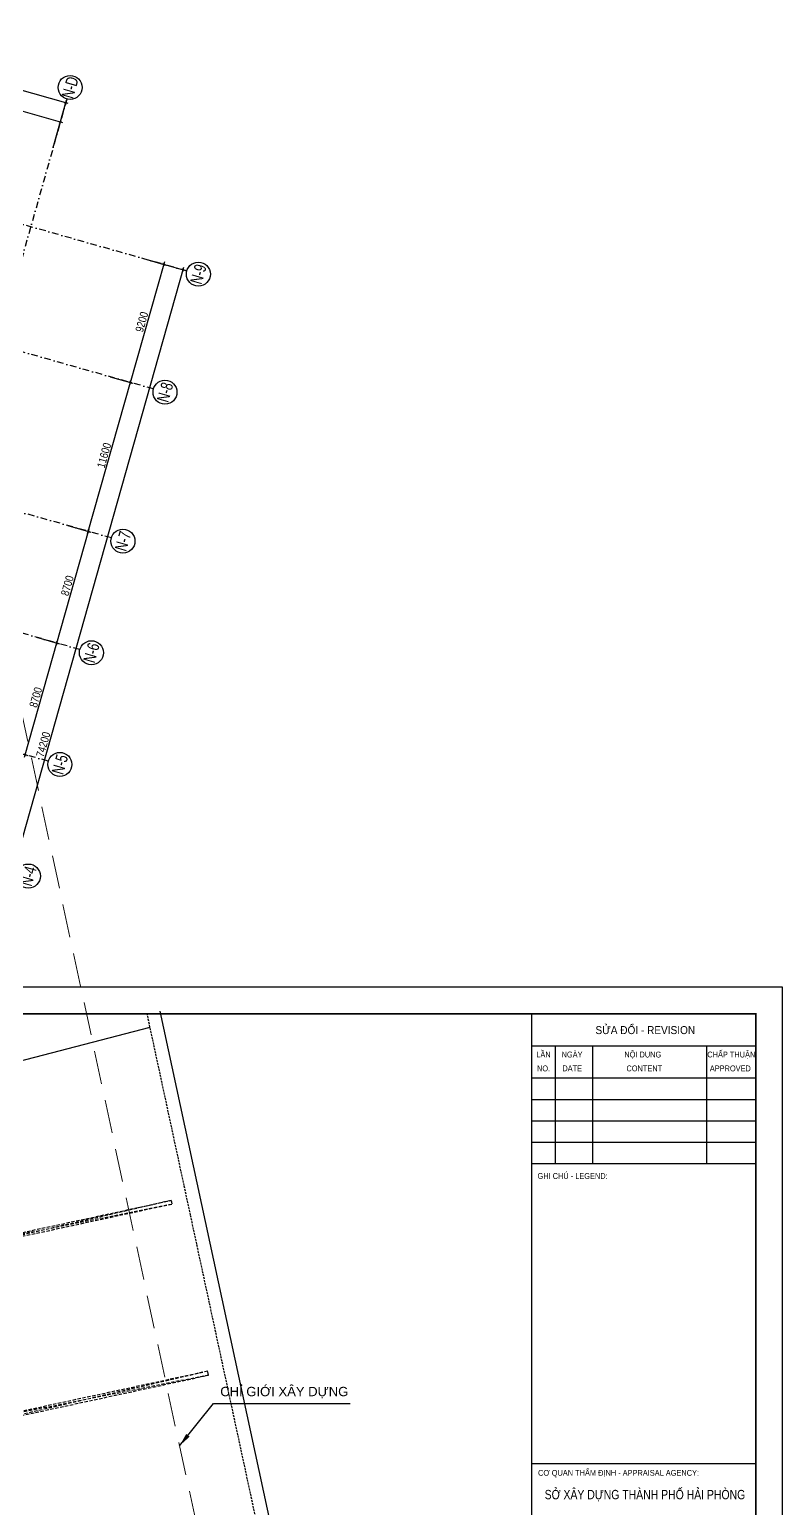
# Model space of a CAD drawing. Header units: millimetres. Extents: x -1534340 to 1713810, y -1348191 to 1114081.
# Drawn here: x 1316753 to 1373228, y -286962 to -176073 of the extents above; entities that cross this region are included whole.
import ezdxf
from ezdxf.enums import TextEntityAlignment as Align

# ---------------------------------------------------------------- set-up
doc = ezdxf.new("R2010")
doc.units = ezdxf.units.MM
doc.header["$LTSCALE"] = 100
doc.header["$PDMODE"] = 32
doc.header["$PDSIZE"] = 2.5
for name, pattern in [('DASHED', [4.5, 3, -1.5]), ('HIDDEN', [0.375, 0.25, -0.125]), ('xref.asix of  podium$0$xref.asix of  podium$0$DASHDOT', [1, 0.5, -0.25, 0, -0.25]), ('Xref.Asix of Basement B2$0$HIDDEN', [0.375, 0.25, -0.125])]:
    doc.linetypes.add(name, pattern=pattern)
for name, color, linetype in [('ccu11-Dim', 8, 'Continuous'), ('ccu11-Khuat', 9, 'DASHED'), ('ccu12-Manh', 8, 'Continuous'), ('KCS_COLUMN', 2, 'Continuous'), ('xref.asix of  podium$0$xref.asix of  podium$0$KT-Kich thuoc', 9, 'Continuous'), ('xref.asix of  podium$0$xref.asix of  podium$0$KT-Luoi truc South Tower', 8, 'xref.asix of  podium$0$xref.asix of  podium$0$DASHDOT'), ('xref.asix of  podium$0$xref.asix of  podium$0$ST_MBDV Cot vach 220805$0$AUDIT_I_220805193045-1', 50, 'Continuous'), ('Xref_ST_MBDV Cot vach 30.7.2022$0$Xref_ST_MBDV Cot vach 30.7.2022|Xref_ST_MBDV Cot vach 30.7.2022|Xref_ST_MBDV Cot vach 30.7.2022|Xref_ST_MBDV Cot vach 30.7.2022|A-CORE-OTLN', 2, 'Continuous')]:
    doc.layers.add(name, color=color, linetype=linetype)
for name, color, linetype, lineweight in [('GHI CHU XONG AN BEN KIA', 9, 'Continuous', 18), ('KT-Chu viet', 255, 'Continuous', 20), ('KT-Net cot', 2, 'Continuous', 50), ('KT-Net thay', 7, 'Continuous', 15)]:
    doc.layers.add(name, color=color, linetype=linetype, lineweight=lineweight)
doc.layers.add('Xref.Asix of Basement B2$0$KT-Chi gioi XD', color=7, linetype='Xref.Asix of Basement B2$0$HIDDEN', true_color=0x0066cc)
doc.styles.add('51KHUNG TEN$0$khung ten A1$1$Standard', font='VHARIAL.TTF', dxfattribs={"width": 0.9})
doc.styles.add('Arial Narrow', font='ARIALN.TTF')
doc.styles.add('font unicode ccu', font='arial.ttf')
doc.styles.get("Standard").update_dxf_attribs({"font": 'arial.ttf'})
doc.styles.add('xref.asix of  podium$0$xref.asix of  podium$0$ST_MBDV Cot vach 220805$0$HBA-Text', font='GOTHIC.TTF')
doc.dimstyles.new('CCU_1-200', dxfattribs={"dimscale": 200, "dimtxt": 3, "dimasz": 1, "dimexe": 1, "dimexo": 2, "dimgap": 0.5, "dimtad": 1, "dimdec": 0, "dimdsep": 46, "dimtxsty": 'Arial Narrow', "dimblk": 'ARCHTICK', "dimcen": -1, "dimdle": 1, "dimclrd": 256, "dimclre": 256, "dimclrt": 3, "dimadec": 0, "dimazin": 2, "dimtfac": 0.1, "dimtdec": 0, "dimtix": 1, "dimtmove": 2, "dimatfit": 1, "dimfxl": 1, "dimtvp": 0.833333, "dimtolj": 1, "dimtzin": 12, "dimarcsym": 0})
doc.dimstyles.new('ISO-25', dxfattribs={"dimtxt": 2.5, "dimasz": 2.5, "dimexe": 1.25, "dimexo": 0.625, "dimtad": 1, "dimtxsty": 'Standard', "dimcen": 2.5, "dimadec": 0, "dimazin": 0, "dimtfac": 1, "dimtmove": 0, "dimatfit": 3, "dimfxl": 1, "dimarcsym": 0})

# ---------------------------------------------------------------- blocks, each defined once
blk = doc.blocks.new('Khung ten_A1', base_point=(-3406704, 253379))
for p, q in [((74690, 58471), (74690, 1072)), ((74690, 58471), (74690, 1072)), ((74690, 57269), (83100, 57269)), ((74690, 57269), (83100, 57269)), ((75591, 52864), (75591, 57269)), ((75591, 52864), (75591, 57269)), ((76993, 52864), (76993, 57269)), ((76993, 52864), (76993, 57269)), ((81264, 52864), (81264, 57269)), ((74690, 56068), (83100, 56068)), ((74690, 56068), (83100, 56068)), ((74690, 55267), (83100, 55267)), ((74690, 55267), (83100, 55267)), ((74690, 54466), (83100, 54466)), ((74690, 54466), (83100, 54466)), ((74690, 53665), (83100, 53665)), ((74690, 53665), (83100, 53665)), ((74690, 52864), (83100, 52864)), ((74690, 52864), (83100, 52864)), ((74690, 41617), (83100, 41617))]:
    blk.add_line(p, q)
at = {"layer": 'Defpoints', "color": 1}
blk.add_lwpolyline([(84100, 0), (84100, 59471), (0, 59471), (0, 0)], close=True, dxfattribs=at)
at = {"layer": 'KT-Net thay', "const_width": 60}
blk.add_lwpolyline([(2700, 1071), (83100, 1071), (83100, 58471), (2700, 58471)], close=True, dxfattribs=at)
at = {"color": 2, "style": '51KHUNG TEN$0$khung ten A1$1$Standard', "width": 0.9}
blk.add_text('c¬ quan thÈm ®Þnh - appraisal agency:', height=220.26, dxfattribs=at).set_placement((74934, 41154))
at = {"layer": 'KT-Chu viet', "color": 2, "style": '51KHUNG TEN$0$khung ten A1$1$Standard', "width": 0.9}
for s, height, p in [('söa ®æi - revision', 300, (77088, 57714)), ('LÇn', 220.3, (74868, 56838)), ('ngµy', 220.3, (75818, 56838)), ('Néi dung', 220.3, (78171, 56838)), ('chÊp thuËn', 220.3, (81283, 56838)), ('Ghi chó - legend:', 220.26, (74914, 52285))]:
    blk.add_text(s, height=height, dxfattribs=at).set_placement(p)
at = {"layer": 'KT-Chu viet', "color": 4, "style": '51KHUNG TEN$0$khung ten A1$1$Standard', "width": 0.9}
for s, p in [('no.', (74896, 56317)), ('date', (75847, 56321)), (' content', (78173, 56317)), ('approved', (81377, 56317))]:
    blk.add_text(s, height=220.3, dxfattribs=at).set_placement(p)
at = {"layer": 'KT-Chu viet', "style": '51KHUNG TEN$0$khung ten A1$1$Standard', "width": 0.8}
blk.add_text('së x©y dùng thµnh phè h¶i phßng', height=350.42, dxfattribs=at).set_placement((78944, 40274), align=Align.CENTER)
blk = doc.blocks.new('MBKC-T1-PN')
at = {"layer": 'ccu11-Khuat', "ltscale": 0.5, "elevation": 0}
blk.add_lwpolyline([(111202, -33691), (92975, 50867)], dxfattribs=at)
at = {"layer": 'Xref_ST_MBDV Cot vach 30.7.2022$0$Xref_ST_MBDV Cot vach 30.7.2022|Xref_ST_MBDV Cot vach 30.7.2022|Xref_ST_MBDV Cot vach 30.7.2022|Xref_ST_MBDV Cot vach 30.7.2022|A-CORE-OTLN', "color": 6, "elevation": 0}
blk.add_lwpolyline([(112278, -33938), (93953, 51077)], dxfattribs=at)
blk = doc.blocks.new('VACH-NN-PN-T1')
at = {"layer": 'KCS_COLUMN', "linetype": 'HIDDEN', "ltscale": 10}
for p, q in [((96431, 24659), (77892, 20970)), ((96368, 24952), (77956, 20677)), ((99192, 11853), (80653, 8164)), ((99128, 12147), (80716, 7871))]:
    blk.add_line(p, q, dxfattribs=at)
for points in [[(96368, 24952), (96431, 24659), (77956, 20677), (77892, 20970)], [(99192, 11853), (99128, 12147), (80653, 8164), (80716, 7871)]]:
    blk.add_lwpolyline(points, close=True, dxfattribs=at)
blk = doc.blocks.new('_ARCHTICK')
at = {"color": 0, "linetype": 'ByBlock', "const_width": 0.15}
blk.add_lwpolyline([(-0.5, -0.5), (0.5, 0.5)], dxfattribs=at)
blk = doc.blocks.new('*D2933')
at = {"layer": 'Defpoints', "color": 0, "transparency": 16777216}
for p in [(1546095, -212381, 0), (1548004, -212920), (1543729, -220753, 0)]:
    blk.add_point(p, dxfattribs=at)
at = {"layer": 'xref.asix of  podium$0$xref.asix of  podium$0$KT-Kich thuoc', "lineweight": -2, "transparency": 16777216}
for p, q in [((1545584, -221485), (1548058, -212728)), ((1546480, -212490), (1548196, -212974)), ((1544114, -220862), (1545831, -221347))]:
    blk.add_line(p, q, dxfattribs=at)
at = {"layer": 'xref.asix of  podium$0$xref.asix of  podium$0$KT-Kich thuoc', "lineweight": -2, "transparency": 16777216, "xscale": 200, "yscale": 200, "zscale": 200}
for p, rotation in [((1548004, -212920), 74.22121922395897), ((1545638, -221292), 254.221219223959)]:
    blk.add_blockref('_ARCHTICK', p, dxfattribs=dict(at, rotation=rotation))
at = {"layer": 'xref.asix of  podium$0$xref.asix of  podium$0$KT-Kich thuoc', "color": 3, "transparency": 16777216, "insert": (1546430, -216996), "char_height": 600, "attachment_point": 5, "rotation": 74.22122, "style": 'Arial Narrow'}
blk.add_mtext('\\A1;8700', dxfattribs=at)
blk = doc.blocks.new('*D2934')
at = {"layer": 'Defpoints', "color": 0, "transparency": 16777216}
for p in [(1543729, -220753, 0), (1545638, -221292), (1541364, -229125, 0)]:
    blk.add_point(p, dxfattribs=at)
at = {"layer": 'xref.asix of  podium$0$xref.asix of  podium$0$KT-Kich thuoc', "lineweight": -2, "transparency": 16777216}
for p, q in [((1543218, -229857), (1545693, -221100)), ((1544114, -220862), (1545831, -221347)), ((1541749, -229234), (1543465, -229719))]:
    blk.add_line(p, q, dxfattribs=at)
at = {"layer": 'xref.asix of  podium$0$xref.asix of  podium$0$KT-Kich thuoc', "lineweight": -2, "transparency": 16777216, "xscale": 200, "yscale": 200, "zscale": 200}
for p, rotation in [((1545638, -221292), 74.22121922395897), ((1543272, -229664), 254.221219223959)]:
    blk.add_blockref('_ARCHTICK', p, dxfattribs=dict(at, rotation=rotation))
at = {"layer": 'xref.asix of  podium$0$xref.asix of  podium$0$KT-Kich thuoc', "color": 3, "transparency": 16777216, "insert": (1544064, -225368), "char_height": 600, "attachment_point": 5, "rotation": 74.22122, "style": 'Arial Narrow'}
blk.add_mtext('\\A1;8700', dxfattribs=at)
blk = doc.blocks.new('*D2939')
at = {"layer": 'Defpoints', "color": 0, "transparency": 16777216}
for p in [(1551751, -192365, 0), (1555103, -193312), (1531574, -263768, 0)]:
    blk.add_point(p, dxfattribs=at)
at = {"layer": 'xref.asix of  podium$0$xref.asix of  podium$0$KT-Kich thuoc', "lineweight": -2, "transparency": 16777216}
for p, q in [((1552136, -192473), (1555296, -193366)), ((1534872, -264908), (1555158, -193119)), ((1531959, -263877), (1535119, -264770))]:
    blk.add_line(p, q, dxfattribs=at)
at = {"layer": 'xref.asix of  podium$0$xref.asix of  podium$0$KT-Kich thuoc', "lineweight": -2, "transparency": 16777216, "xscale": 200, "yscale": 200, "zscale": 200}
for p, rotation in [((1555103, -193312), 74.22121922395897), ((1534927, -264716), 254.221219223959)]:
    blk.add_blockref('_ARCHTICK', p, dxfattribs=dict(at, rotation=rotation))
at = {"layer": 'xref.asix of  podium$0$xref.asix of  podium$0$KT-Kich thuoc', "color": 3, "transparency": 16777216, "insert": (1544624, -228903), "char_height": 600, "attachment_point": 5, "rotation": 74.22122, "style": 'Arial Narrow'}
blk.add_mtext('\\A1;74200', dxfattribs=at)
blk = doc.blocks.new('*D2940')
at = {"layer": 'Defpoints', "color": 0, "transparency": 16777216}
for p in [(1527547, -175492), (1526490, -179229, 0), (1545256, -184532, 0)]:
    blk.add_point(p, dxfattribs=at)
at = {"layer": 'xref.asix of  podium$0$xref.asix of  podium$0$KT-Kich thuoc', "lineweight": -2, "transparency": 16777216}
for p, q in [((1526599, -178844), (1527601, -175299)), ((1546504, -180848), (1527354, -175437)), ((1545364, -184147), (1546366, -180602))]:
    blk.add_line(p, q, dxfattribs=at)
at = {"layer": 'xref.asix of  podium$0$xref.asix of  podium$0$KT-Kich thuoc', "lineweight": -2, "transparency": 16777216, "xscale": 200, "yscale": 200, "zscale": 200}
for p, rotation in [((1527547, -175492), 164.2212191754001), ((1546312, -180794), 344.2212191754)]:
    blk.add_blockref('_ARCHTICK', p, dxfattribs=dict(at, rotation=rotation))
at = {"layer": 'xref.asix of  podium$0$xref.asix of  podium$0$KT-Kich thuoc', "color": 3, "transparency": 16777216, "insert": (1537040, -177752), "char_height": 600, "attachment_point": 5, "rotation": 344.22122, "style": 'Arial Narrow'}
blk.add_mtext('\\A1;19500', dxfattribs=at)
blk = doc.blocks.new('*D2941')
at = {"layer": 'Defpoints', "color": 0, "transparency": 16777216}
for p in [(1538205, -180062), (1537557, -182356, 0), (1545256, -184532, 0)]:
    blk.add_point(p, dxfattribs=at)
at = {"layer": 'xref.asix of  podium$0$xref.asix of  podium$0$KT-Kich thuoc', "lineweight": -2, "transparency": 16777216}
for p, q in [((1537666, -181971), (1538260, -179870)), ((1546096, -182292), (1538013, -180008)), ((1545364, -184147), (1545958, -182045))]:
    blk.add_line(p, q, dxfattribs=at)
at = {"layer": 'xref.asix of  podium$0$xref.asix of  podium$0$KT-Kich thuoc', "lineweight": -2, "transparency": 16777216, "xscale": 200, "yscale": 200, "zscale": 200}
for p, rotation in [((1538205, -180062), 164.2212191754001), ((1545904, -182238), 344.2212191754)]:
    blk.add_blockref('_ARCHTICK', p, dxfattribs=dict(at, rotation=rotation))
at = {"layer": 'xref.asix of  podium$0$xref.asix of  podium$0$KT-Kich thuoc', "color": 3, "transparency": 16777216, "insert": (1542165, -180759), "char_height": 600, "attachment_point": 5, "rotation": 344.22122, "style": 'Arial Narrow'}
blk.add_mtext('\\A1;8000', dxfattribs=at)
blk = doc.blocks.new('*D2946')
at = {"layer": 'Defpoints', "color": 0, "transparency": 16777216}
for p in [(1551751, -192365, 0), (1549249, -201218, 0), (1551158, -201757)]:
    blk.add_point(p, dxfattribs=at)
at = {"layer": 'xref.asix of  podium$0$xref.asix of  podium$0$KT-Kich thuoc', "lineweight": -2, "transparency": 16777216}
for p, q in [((1553714, -192711), (1551104, -201950)), ((1552136, -192473), (1553852, -192958)), ((1549634, -201327), (1551351, -201812))]:
    blk.add_line(p, q, dxfattribs=at)
at = {"layer": 'xref.asix of  podium$0$xref.asix of  podium$0$KT-Kich thuoc', "lineweight": -2, "transparency": 16777216, "xscale": 200, "yscale": 200, "zscale": 200}
for p, rotation in [((1553660, -192904), 74.221220409851), ((1551158, -201757), 254.221220409851)]:
    blk.add_blockref('_ARCHTICK', p, dxfattribs=dict(at, rotation=rotation))
at = {"layer": 'xref.asix of  podium$0$xref.asix of  podium$0$KT-Kich thuoc', "color": 3, "transparency": 16777216, "insert": (1552018, -197220), "char_height": 600, "attachment_point": 5, "rotation": 74.22122, "style": 'Arial Narrow'}
blk.add_mtext('\\A1;9200', dxfattribs=at)
blk = doc.blocks.new('*D2947')
at = {"layer": 'Defpoints', "color": 0, "transparency": 16777216}
for p in [(1549249, -201218, 0), (1551158, -201757), (1546095, -212381, 0)]:
    blk.add_point(p, dxfattribs=at)
at = {"layer": 'xref.asix of  podium$0$xref.asix of  podium$0$KT-Kich thuoc', "lineweight": -2, "transparency": 16777216}
for p, q in [((1547949, -213113), (1551213, -201565)), ((1549634, -201327), (1551351, -201812)), ((1546480, -212490), (1548196, -212974))]:
    blk.add_line(p, q, dxfattribs=at)
at = {"layer": 'xref.asix of  podium$0$xref.asix of  podium$0$KT-Kich thuoc', "lineweight": -2, "transparency": 16777216, "xscale": 200, "yscale": 200, "zscale": 200}
for p, rotation in [((1551158, -201757), 74.22122040989464), ((1548004, -212920), 254.2212204098946)]:
    blk.add_blockref('_ARCHTICK', p, dxfattribs=dict(at, rotation=rotation))
at = {"layer": 'xref.asix of  podium$0$xref.asix of  podium$0$KT-Kich thuoc', "color": 3, "transparency": 16777216, "insert": (1549190, -207228), "char_height": 600, "attachment_point": 5, "rotation": 74.22122, "style": 'Arial Narrow'}
blk.add_mtext('\\A1;11600', dxfattribs=at)
blk = doc.blocks.new('xref.asix of  podium$0$xref.asix of  podium$0$ST_MBDV Cot vach 220805$0$GRID-SYM-flat-103')
at = {"layer": 'xref.asix of  podium$0$xref.asix of  podium$0$ST_MBDV Cot vach 220805$0$AUDIT_I_220805193045-1'}
blk.add_circle((0, 0, 0), 900, dxfattribs=at)
at = {"layer": 'xref.asix of  podium$0$xref.asix of  podium$0$ST_MBDV Cot vach 220805$0$AUDIT_I_220805193045-1', "style": 'xref.asix of  podium$0$xref.asix of  podium$0$ST_MBDV Cot vach 220805$0$HBA-Text'}
blk.add_attdef('GRID', text='', height=900, rotation=19.04714, dxfattribs=at).set_placement((0, 0, 0), align=Align.MIDDLE_CENTER)
blk = doc.blocks.new('312')
at = {"layer": 'xref.asix of  podium$0$xref.asix of  podium$0$KT-Luoi truc South Tower', "ltscale": 10}
for p, q in [((1546393.3, -180505.4), (1521046.2, -270207)), ((1555392.1, -193393.3), (1513373.2, -181520)), ((1552890.4, -202246.7), (1510871.5, -190373.3)), ((1549736, -213409.6), (1507717.2, -201536.2)), ((1547370.3, -221781.7), (1505351.4, -209908.4)), ((1545004.6, -230153.9), (1502985.7, -218280.6))]:
    blk.add_line(p, q, dxfattribs=at)
at = {"layer": 'Xref.Asix of Basement B2$0$KT-Chi gioi XD', "lineweight": 13, "ltscale": 100, "elevation": 0, "flags": 128}
blk.add_lwpolyline([(1536926.6, -198350.2), (1532230.5, -180477.4), (1529880.4, -179665.5), (1520946.6, -186436.8), (1497442.7, -204368.8), (1473775.2, -221476.8, 0.68487704), (1504207.8, -335272.8), (1524578.3, -337428.6), (1563007.4, -336214.1), (1565857.8, -332567.4)], format="xyb", close=True, dxfattribs=at)
at = {"layer": 'xref.asix of  podium$0$xref.asix of  podium$0$KT-Kich thuoc'}
ref = blk.add_blockref('xref.asix of  podium$0$xref.asix of  podium$0$ST_MBDV Cot vach 220805$0$GRID-SYM-flat-103', (1546638, -179639.3, 0), dxfattribs=at)
ref.add_attrib('GRID', 'N-D', dxfattribs={"layer": 'xref.asix of  podium$0$xref.asix of  podium$0$ST_MBDV Cot vach 220805$0$AUDIT_I_220805193045-1', "height": 900, "rotation": 74, "style": 'xref.asix of  podium$0$xref.asix of  podium$0$ST_MBDV Cot vach 220805$0$HBA-Text', "width": 0.75}).set_placement((1546638, -179639.3, 0), align=Align.MIDDLE_CENTER)
ref = blk.add_blockref('xref.asix of  podium$0$xref.asix of  podium$0$ST_MBDV Cot vach 220805$0$GRID-SYM-flat-103', (1556258.1, -193638.1, 0), dxfattribs=at)
ref.add_attrib('GRID', 'N-9', dxfattribs={"layer": 'xref.asix of  podium$0$xref.asix of  podium$0$ST_MBDV Cot vach 220805$0$AUDIT_I_220805193045-1', "height": 900, "rotation": 74, "style": 'xref.asix of  podium$0$xref.asix of  podium$0$ST_MBDV Cot vach 220805$0$HBA-Text', "width": 0.75}).set_placement((1556258.1, -193638.1, 0), align=Align.MIDDLE_CENTER)
ref = blk.add_blockref('xref.asix of  podium$0$xref.asix of  podium$0$ST_MBDV Cot vach 220805$0$GRID-SYM-flat-103', (1553756.4, -202491.4, 0), dxfattribs=at)
ref.add_attrib('GRID', 'N-8', dxfattribs={"layer": 'xref.asix of  podium$0$xref.asix of  podium$0$ST_MBDV Cot vach 220805$0$AUDIT_I_220805193045-1', "height": 900, "rotation": 74, "style": 'xref.asix of  podium$0$xref.asix of  podium$0$ST_MBDV Cot vach 220805$0$HBA-Text', "width": 0.75}).set_placement((1553756.4, -202491.4, 0), align=Align.MIDDLE_CENTER)
ref = blk.add_blockref('xref.asix of  podium$0$xref.asix of  podium$0$ST_MBDV Cot vach 220805$0$GRID-SYM-flat-103', (1550602.1, -213654.3, 0), dxfattribs=at)
ref.add_attrib('GRID', 'N-7', dxfattribs={"layer": 'xref.asix of  podium$0$xref.asix of  podium$0$ST_MBDV Cot vach 220805$0$AUDIT_I_220805193045-1', "height": 900, "rotation": 74, "style": 'xref.asix of  podium$0$xref.asix of  podium$0$ST_MBDV Cot vach 220805$0$HBA-Text', "width": 0.75}).set_placement((1550602.1, -213654.3, 0), align=Align.MIDDLE_CENTER)
ref = blk.add_blockref('xref.asix of  podium$0$xref.asix of  podium$0$ST_MBDV Cot vach 220805$0$GRID-SYM-flat-103', (1548236.4, -222026.5, 0), dxfattribs=at)
ref.add_attrib('GRID', 'N-6', dxfattribs={"layer": 'xref.asix of  podium$0$xref.asix of  podium$0$ST_MBDV Cot vach 220805$0$AUDIT_I_220805193045-1', "height": 900, "rotation": 74, "style": 'xref.asix of  podium$0$xref.asix of  podium$0$ST_MBDV Cot vach 220805$0$HBA-Text', "width": 0.75}).set_placement((1548236.4, -222026.5, 0), align=Align.MIDDLE_CENTER)
ref = blk.add_blockref('xref.asix of  podium$0$xref.asix of  podium$0$ST_MBDV Cot vach 220805$0$GRID-SYM-flat-103', (1545870.7, -230398.7, 0), dxfattribs=at)
ref.add_attrib('GRID', 'N-5', dxfattribs={"layer": 'xref.asix of  podium$0$xref.asix of  podium$0$ST_MBDV Cot vach 220805$0$AUDIT_I_220805193045-1', "height": 900, "rotation": 74, "style": 'xref.asix of  podium$0$xref.asix of  podium$0$ST_MBDV Cot vach 220805$0$HBA-Text', "width": 0.75}).set_placement((1545870.7, -230398.7, 0), align=Align.MIDDLE_CENTER)
ref = blk.add_blockref('xref.asix of  podium$0$xref.asix of  podium$0$ST_MBDV Cot vach 220805$0$GRID-SYM-flat-103', (1543504.9, -238770.8, 0), dxfattribs=at)
ref.add_attrib('GRID', 'N-4', dxfattribs={"layer": 'xref.asix of  podium$0$xref.asix of  podium$0$ST_MBDV Cot vach 220805$0$AUDIT_I_220805193045-1', "height": 900, "rotation": 74, "style": 'xref.asix of  podium$0$xref.asix of  podium$0$ST_MBDV Cot vach 220805$0$HBA-Text', "width": 0.75}).set_placement((1543504.9, -238770.8, 0), align=Align.MIDDLE_CENTER)
at = {"layer": 'GHI CHU XONG AN BEN KIA', "style": 'font unicode ccu'}
blk.add_text('CHỈ GIỚI XÂY DỰNG', height=700, dxfattribs=at).set_placement((1557900.2, -277774.3, -0.1))
at = {"layer": 'xref.asix of  podium$0$xref.asix of  podium$0$KT-Kich thuoc'}
for base, p1, p2, angle, picture, middle in [((1527546.5, -175491.6), (1545255.6, -184531.6, 0), (1526490.4, -179229, 0), 164.221219, '*D2940', (1537039.6, -177751.8)), ((1538205.3, -180062.2), (1545255.6, -184531.6, 0), (1537557.1, -182356.2, 0), 164.221219, '*D2941', (1542165.1, -180758.8)), ((1555103.4, -193311.8), (1531574.4, -263768.4, 0), (1551751.1, -192364.5, 0), 74.221219, '*D2939', (1544624, -228903.2)), ((1548003.9, -212920.1), (1543729.4, -220752.9, 0), (1546095.1, -212380.8, 0), 74.221219, '*D2933', (1546430, -216995.7)), ((1545638.1, -221292.3), (1541363.6, -229125.1, 0), (1543729.4, -220752.9, 0), 74.221219, '*D2934', (1544064.2, -225367.9))]:
    dim = blk.add_linear_dim(base=base, p1=p1, p2=p2, angle=angle, dimstyle='CCU_1-200', dxfattribs=at)
    dim.commit()
    dim.dimension.update_dxf_attribs({"geometry": picture, "text_midpoint": middle})
for p1, distance, picture, middle in [((1551751.1, -192364.5, 0), 1983.5, '*D2946', (1552018, -197220.1)), ((1546095.1, -212380.8, 0), -1983.5, '*D2947', (1549190, -207228.2))]:
    dim = blk.add_aligned_dim(p1=p1, p2=(1549249.4, -201217.9, 0), distance=distance, dimstyle='CCU_1-200', dxfattribs=at)
    dim.commit()
    dim.dimension.update_dxf_attribs({"geometry": picture, "text_midpoint": middle})
at = {"layer": 'GHI CHU XONG AN BEN KIA'}
blk.add_leader([(1554847.5, -281488.7, -0.1), (1557403, -278318.5, -0.1), (1567639.3, -278318.5, -0.1)], dimstyle='ISO-25', override={"dimasz": 1000, "dimtad": 0, "dimzin": 0, "dimfxl": 4, "dimtfill": 1, "dimarcsym": 2}, dxfattribs=at)

msp = doc.modelspace()

# ---------------------------------------------------------------- linework, layer by layer
at = {"layer": 'ccu12-Manh', "color": 1, "ltscale": 0.5}
msp.add_lwpolyline([(1215877.4, -279430.7), (1268845.5, -265717), (1268929.3, -264813.9), (1269472.6, -266635.3), (1269529.5, -265489.4), (1325791.7, -250869.8)], dxfattribs=at)

# ---------------------------------------------------------------- block references
msp.add_blockref('MBKC-T1-PN', (1232600.9, -300749.5))
at = {"layer": 'ccu11-Dim', "xscale": 2.000000000621877, "yscale": 2.000000000621877, "zscale": 2.000000000621877}
msp.add_blockref('Khung ten_A1', (-5608380.1, 139934.6), dxfattribs=at)
at = {"layer": 'KT-Net cot'}
msp.add_blockref('VACH-NN-PN-T1', (1230995, -288820.4), dxfattribs=at)

# ---------------------------------------------------------------- next in the draw order: block references
at = {"layer": 'ccu12-Manh'}
msp.add_blockref('312', (-226844, -774.2), dxfattribs=at)

doc.saveas('drawing.dxf')
